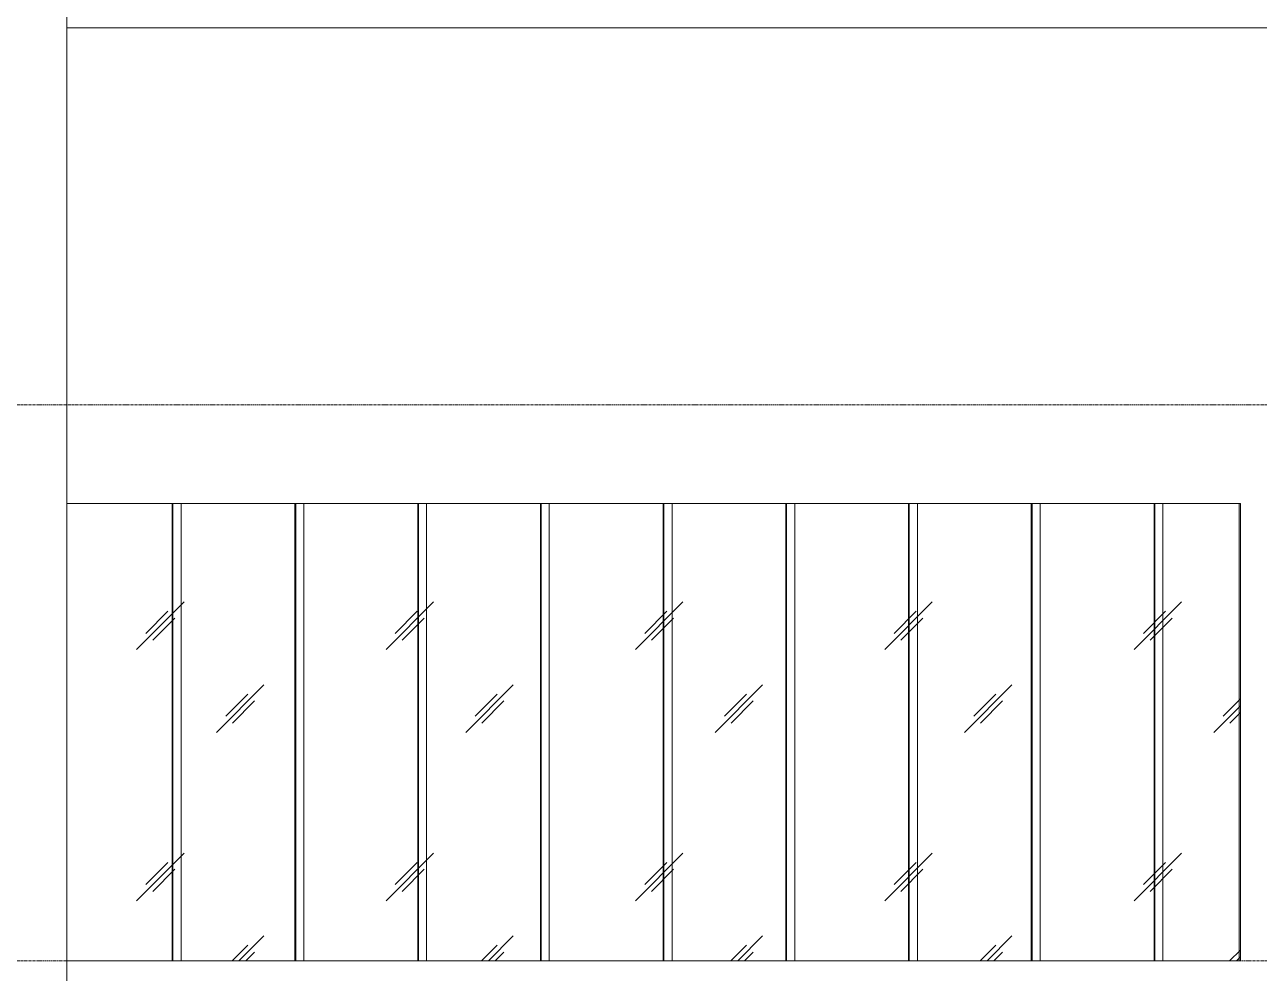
# Model space of a CAD drawing. Header units: millimetres. Extents: x -10599 to 108788, y -9455 to 93550.
# Drawn here: x 40659 to 50648, y 10900 to 18575 of the extents above; entities that cross this region are included whole.
import ezdxf

# ---------------------------------------------------------------- set-up
doc = ezdxf.new("R2010")
doc.units = ezdxf.units.MM
doc.linetypes.add('Centre', pattern=[31.75, 6.35, -4.7625, 15.875, -4.7625])
doc.linetypes.add('Grid Line', pattern=[4.2, 3, -0.6, 0, -0.6])
for name, color, linetype, lineweight in [('A-GLAZ-CWMG', 55, 'Continuous', 5), ('KINH', 152, 'Continuous', 5), ('NET CATConcrete', 3, 'Continuous', 5), ('NET-THAY', 2, 'Continuous', 9), ('TRUC', 225, 'Continuous', 5)]:
    doc.layers.add(name, color=color, linetype=linetype, lineweight=lineweight)

# ---------------------------------------------------------------- blocks, each defined once
blk = doc.blocks.new('System Panel - Glazed-1982924-MẶT ĐỨNG 1-14')
at = {"layer": 'KINH'}
blk.add_line((50483.6, 11000), (50483.6, 14700), dxfattribs=at)
blk = doc.blocks.new('Rectangular Mullion - Rectangular Mullion-1978554-MẶT ĐỨNG 1-14')
at = {"layer": 'A-GLAZ-CWMG'}
for p, q in [((41852.7, 14700), (41852.7, 11000)), ((41858.6, 14700), (41858.6, 11000)), ((41924.8, 14700), (41924.8, 11000))]:
    blk.add_line(p, q, dxfattribs=at)

msp = doc.modelspace()

# ---------------------------------------------------------------- hatches: boundary and pattern name
at = {"layer": 'KINH'}
h = msp.add_hatch(dxfattribs=at)
h.set_pattern_fill('FP_11', color=256, angle=360, style=0, pattern_type=2)
h.set_pattern_definition([(45.204, (31605.5, 1401.6), (0.002, 2032), [252.7, -2610.8]), (45.204, (31550.7, 1456.7), (0.002, 2032), [252.7, -2610.8]), (45.204, (31475.3, 1325.7), (0.002, 2032), [544.27, -2319.24]), (45.204, (30233.5, 2763), (0.002, 2032), [252.7, -2610.8]), (45.204, (30178.7, 2818.2), (0.002, 2032), [252.7, -2610.8]), (45.204, (30103.4, 2687.1), (0.002, 2032), [544.27, -2319.24])])
h.paths.add_polyline_path([(50494.7, 11000), (50494.7, 14700), (41000.5, 14700), (41000.5, 11000)])

# ---------------------------------------------------------------- linework, layer by layer
at = {"layer": 'NET CATConcrete'}
msp.add_line((41000.5, 17950), (41000.5, 18550), dxfattribs=at)
at = {"layer": 'NET-THAY'}
for p, q in [((41000.5, 14700), (41000.5, 91900)), ((94778.2, 18550), (41000.5, 18550))]:
    msp.add_line(p, q, dxfattribs=at)
msp.add_lwpolyline([(41000.5, 14700), (50494.7, 14700), (50494.7, 11000), (41000.5, 11000)], close=True, dxfattribs=at)
at = {"layer": 'TRUC', "linetype": 'Grid Line'}
msp.add_line((41000.5, -5171), (41000.5, 91838.4), dxfattribs=at)
at = {"layer": 'TRUC', "linetype": 'Centre'}
for p, q in [((-10499.5, 15500), (108517.8, 15500)), ((-10499.5, 11000), (108517.8, 11000))]:
    msp.add_line(p, q, dxfattribs=at)

# ---------------------------------------------------------------- block references
at = {"layer": 'A-GLAZ-CWMG'}
for p in [(0, 0), (992.9, 0), (1985.8, 0), (2978.7, 0), (3971.6, 0), (4964.5, 0), (5957.4, 0), (6950.3, 0), (7943.2, 0)]:
    msp.add_blockref('Rectangular Mullion - Rectangular Mullion-1978554-MẶT ĐỨNG 1-14', p, dxfattribs=at)
at = {"layer": 'KINH'}
msp.add_blockref('System Panel - Glazed-1982924-MẶT ĐỨNG 1-14', (0, 0), dxfattribs=at)

doc.saveas('drawing.dxf')
